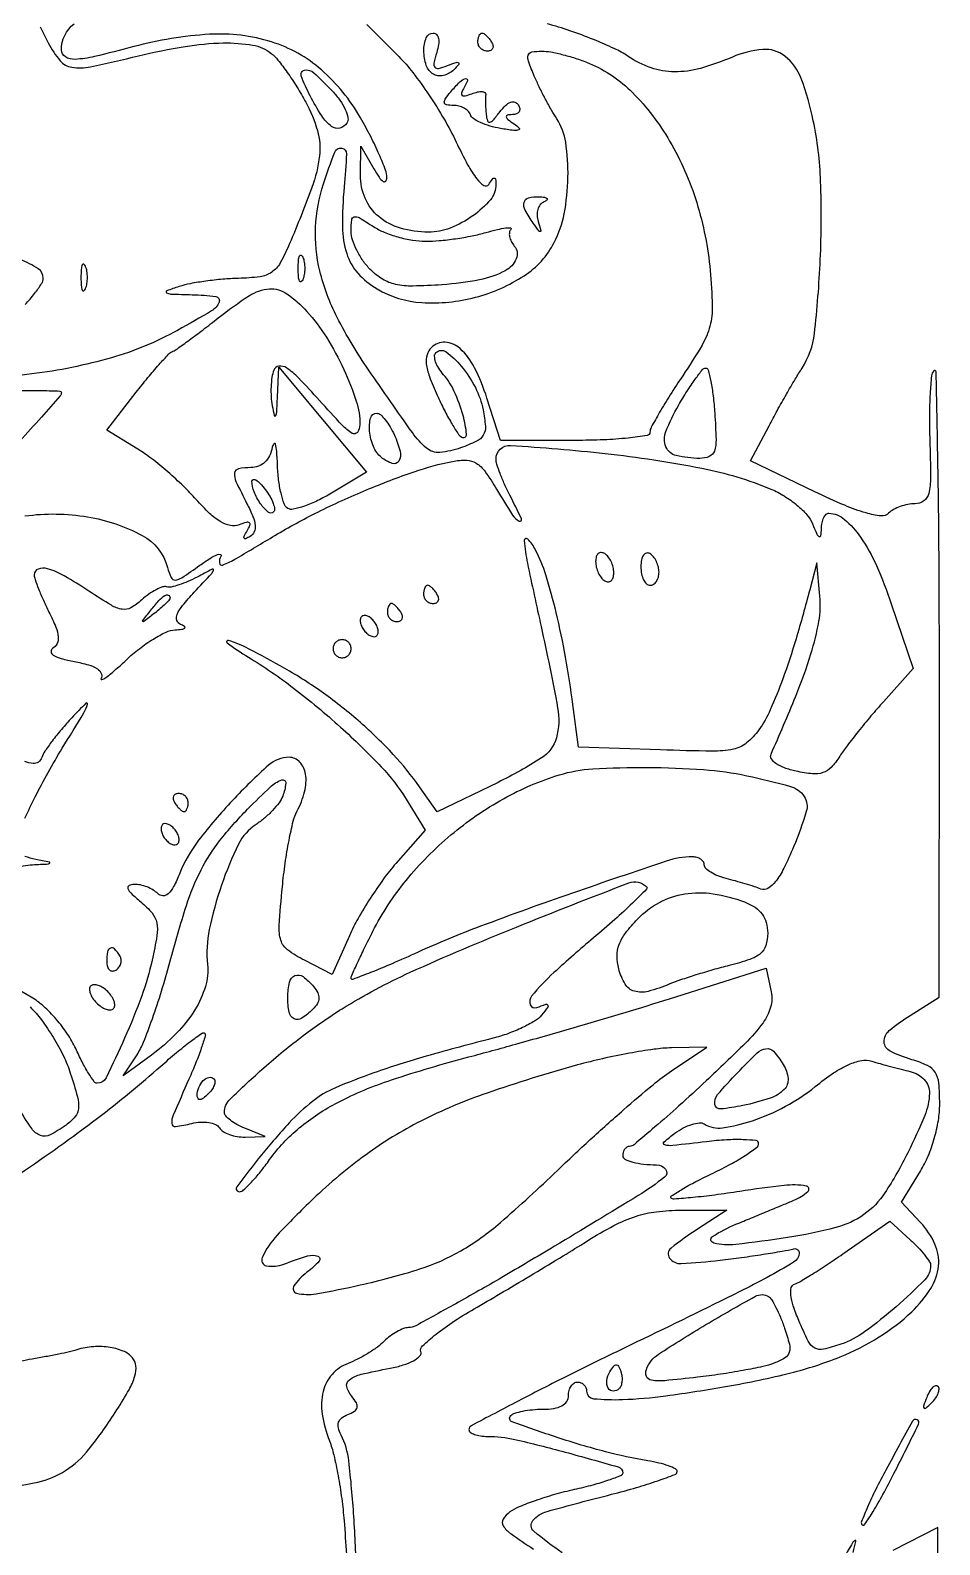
# Model space of a CAD drawing. Extents: x 4 to 800, y 0 to 528.
# Drawn here: x 699.6 to 800, y 144 to 311.3 of the extents above; entities that cross this region are included whole.
import ezdxf

# ---------------------------------------------------------------- set-up
doc = ezdxf.new("R2010")
doc.units = 0

msp = doc.modelspace()

# ---------------------------------------------------------------- linework, layer by layer
for points in [[(700.660529, 311.684003, 0.006983), (701.551967, 309.899506, 0.05428), (702.849686, 307.943199, 0.185821), (704.15887, 307.212292, 0.087837), (706.208056, 307.280943, 0.007053), (711.5, 308.479999, -0.01888), (716.657019, 309.520923, -0.03577), (720.876224, 309.901282, -0.045375), (724.121332, 309.666285, -0.129106), (726.174425, 308.75, -0.055032), (726.920356, 308.002403, -0.014604), (727.935192, 306.653849, -0.014633), (729.006306, 305.042469, -0.014585), (729.982541, 303.369486, -0.05526), (731.273704, 300.216242, -0.098181), (731.504157, 297.429237, -0.060893), (730.666959, 293.930526, -0.011195), (728.206274, 287.75, -0.025956), (727.159214, 285.599949, -0.117409), (726.226143, 284.575674, -0.11777), (724.933101, 284.083424, -0.026188), (722.557552, 283.90032, 0.015551), (720.820892, 283.803555, 0.012421), (718.957531, 283.594733, 0.01261), (717.241214, 283.314829, 0.030774), (716, 283, 0.011087), (714.631863, 282.528152, 0.624048), (714.610842, 282.320082, 0.130255), (715.089478, 282.173803, 0.00308), (717.45, 282.09968, -0.026998), (720.050738, 281.893234, -0.491434), (720.410863, 281.270136, -0.16263), (719.582453, 280.310083, -0.007683), (715.831816, 278.157274, -0.056668), (708.516337, 275.128896, -0.039442), (699.747927, 273.347521, -0.039787), (690.934783, 272.976671, -0.063321)], [(736.729083, 311.937583), (740.260502, 308.406165, -0.032829), (741.814467, 306.633549, -0.015747), (743.579714, 304.174646, -0.015538), (745.267527, 301.482983, -0.021408), (746.600933, 298.960008, 0.012704), (747.867311, 296.459461, 0.039828), (748.888985, 294.878784, 0.084904), (749.664733, 294.15903, 0.417914), (750.189659, 294.272635, -0.01451), (750.59793, 294.875887, -0.2358), (750.808379, 294.986431, -0.386618), (750.94769, 294.864908, -0.025758), (750.984687, 294.288955, -0.179813), (750.37802, 292.591118, -0.063707), (748.449795, 290.814311, -0.06062), (745.943289, 289.457281, -0.094058), (743.533945, 289, -0.070661), (740.449832, 289.43804, -0.104656), (738.049428, 290.720634, -0.116904), (736.54863, 292.741572, -0.104657), (736.035435, 295.306704), (736.070871, 298.5), (737.5, 296, 0.020384), (738.086237, 295.065097, 0.092228), (738.539237, 294.611534, 0.375851), (738.814553, 294.643879, 0.181311), (738.955181, 295, 0.095173), (738.804304, 295.866419, 0.013094), (738.107558, 297.56932, 0.014636), (737.160005, 299.562216, 0.011911), (736.033074, 301.64024, 0.08274), (731.707433, 306.925896, 0.10428), (726.208762, 310.016353, 0.09133), (719.351389, 310.857644, 0.050581), (711, 309.5, -0.006728), (706.662893, 308.398213, -0.047371), (704.50875, 308.093224, -0.147445), (703.435419, 308.363638, -0.263671), (703, 309.131923, -0.230823), (704.406557, 312.016422, -0.021509)], [(758.295024, 143.141027, -0.025289), (755.174756, 145.528896, -0.413488), (755.075928, 146.718832, -0.151197), (756.629577, 147.713313, -0.005095), (763.75, 149.600401, 0.00812), (766.529264, 150.354999, 0.013036), (768.870312, 151.09827, 0.006787), (770.775433, 151.787381, 0.312118), (771, 152.112082, 0.283151), (770.821415, 152.402151, 0.028656), (770.045313, 152.739273, 0.029145), (768.995433, 153.057397, 0.018843), (767.75, 153.307604, -0.024291), (763.095731, 154.295502, -0.015204), (757.755063, 155.878356, -0.007364), (752.782096, 157.59988, -0.548968), (752.627734, 158.2944, -0.120871), (753.078521, 158.56758, -0.026868), (753.958355, 158.79273, -0.02641), (755.030234, 158.94815, -0.022801), (756.166667, 159, 0.037322), (757.395413, 159.091846, 0.084621), (758.277778, 159.382353, 0.124534), (758.805972, 159.859525, 0.148148), (759, 160.5, -0.064853), (759.074694, 161.073457, -0.082425), (759.29375, 161.559375, -0.098894), (759.618646, 161.884432, -0.148195), (760, 162, -0.099038), (760.381638, 161.923658, -0.097945), (760.70625, 161.70625, -0.097945), (760.923658, 161.381638, -0.099038), (761, 161, 0.386979), (761.761476, 160.163466, 0.032132), (764.959062, 160.0687, 0.025423), (769.763961, 160.480279, 0.009091), (776.562743, 161.538903, 0.017958), (783.561467, 163.020111, 0.034914), (788.990797, 164.784898, 0.042788), (793.3153, 166.979411, 0.051948), (796.907399, 169.761071, 0.06054), (799.007512, 172.320515, 0.117478), (799.865561, 174.806746, 0.130315), (799.471724, 177.2359, 0.083767), (797.881634, 179.625995), (795.763268, 181.880892), (797.881634, 185.30848, 0.039963), (798.723575, 186.950917, 0.02889), (799.402274, 188.894, 0.028933), (799.851279, 190.897872, 0.040667), (800, 192.723374, 0.022002), (799.898452, 195.02991, 0.119095), (799.501086, 196.208956, 0.144566), (798.648591, 196.958936, 0.037835), (796.924668, 197.60534, -0.043535), (794.544352, 198.528897, -0.275835), (793.866338, 199.574272, -0.232567), (794.420159, 200.814715, -0.033123), (796.743018, 202.5), (799.92296, 204.5), (799.96148, 239.416667, 0.001771), (799.928934, 252.760692, 0.003041), (799.794765, 263.882643, 0.000527), (799.608858, 273.564934, 0.66088), (799.339849, 273.673183, 0.175323), (799.087108, 273.133922, 0.008689), (798.940371, 271.148787, 0.013155), (798.86782, 268.738942, 0.009053), (798.906944, 266.006516, -0.006498), (798.986268, 261.923587, -0.059153), (798.788128, 260.15773, -0.176552), (798.24284, 259.324372, -0.161863), (797.267094, 259, 0.0482), (796.476041, 258.923565, 0.037666), (795.64343, 258.694971, 0.038786), (794.894222, 258.359698, 0.071896), (794.361604, 257.961604, -0.227768), (793.513969, 257.664144, -0.043143), (791.862243, 257.993167, -0.030485), (789.50775, 258.836145, -0.010535), (786.216573, 260.328972), (779.109937, 263.734736), (781.149612, 267.617368, -0.005132), (782.04865, 269.286884, -0.003931), (783.064381, 271.093852, -0.003975), (784.041922, 272.770256, -0.009386), (784.80375, 274, 0.115489), (786.161692, 277.797162, 0.017066), (786.812095, 285.975645, 0.020388), (786.850617, 294.612007, 0.04212), (786.03976, 301.308479, 0.037443), (784.696841, 305.986672, 0.138315), (782.905382, 308.447427, 0.189388), (780.45791, 309.183886, 0.081761), (777.098631, 308.343223, -0.033967), (773.583757, 307.098041, -0.0699), (770.696869, 306.711852, -0.081971), (768.122639, 307.154172, -0.064265), (765.582917, 308.419102, 0.038191), (764.052114, 309.283631, 0.013665), (761.751682, 310.284642, 0.013466), (759.15895, 311.249232, 0.015514), (756.636746, 312.02451, -0.01968)], [(698.994507, 281.009226, 0.02196), (700.045313, 282.239706, 0.020476), (700.818223, 283.31792, 0.146279), (701, 283.925961, 0.254719), (700.440828, 284.952369, 0.047251), (698.464655, 285.977931, 0.046603)], [(698.649528, 271.507972, -0.010867), (700.927267, 271.51275, -0.004672), (702.818853, 271.457918, -0.403033), (703, 271.269693, -0.182045), (702.875013, 270.937782, -0.001212), (700.796875, 268.581304, -0.00456), (698.374999, 265.898128, -0.002872)], [(698.968414, 257.661664, -0.075481), (705.898409, 257.563173, -0.081885), (711.923529, 255.510904, -0.208787), (714.720087, 251.962385, 0.043257), (715.113797, 250.857259, 0.312371), (715.573691, 250.583729, 0.130988), (716.299193, 250.831798, 0.007205), (718.293898, 252.209274, -0.013241), (719.427877, 252.972311, -0.041178), (720.242877, 253.400246, -0.206128), (720.558511, 253.398552, -0.456336), (720.621547, 253.196667, 0.158416), (720.443668, 252.467754, 0.503358), (720.800111, 252.242656, 0.040399), (722.358479, 252.995713, 0.002778), (726.568603, 255.499148, -0.020877), (731.309119, 258.090537, -0.015785), (736.709029, 260.547145, -0.01606), (741.962267, 262.544088, -0.033451), (746.188348, 263.68767, -0.056139), (747.730739, 263.819456, -0.134576), (748.819892, 263.489132, -0.097745), (749.798154, 262.565128, -0.021503), (751.062974, 260.61784, 0.007165), (752.807239, 257.756033, 0.146274), (753.561577, 257.096285, 0.697252), (753.807083, 257.343883, 0.010162), (752.52568, 259.95034, -0.013202), (751.941604, 261.156858, -0.015016), (751.448169, 262.342355, -0.014289), (751.090155, 263.36809, -0.076961), (751, 263.95034, -0.432177), (752.592769, 265.448889, -0.012062), (763.053519, 264.556922, -0.02088), (773.74166, 262.931286, -0.050815), (781.362311, 260.621977, -0.039344), (782.834379, 259.866, -0.03551), (784.224223, 258.865224, -0.037336), (785.340452, 257.783515, -0.086417), (785.952402, 256.79443, 0.008611), (786.430631, 255.659755, 0.163799), (786.686715, 255.379753, 0.52537), (786.86725, 255.469695, 0.026234), (786.936614, 256.25, -0.040964), (787.015831, 256.917715, -0.060616), (787.201693, 257.476595, -0.079933), (787.458418, 257.850512, -0.216276), (787.75, 257.968197, -0.169329), (789.48883, 257.278008, -0.063637), (791.261433, 255.298707, -0.046612), (793.00445, 252.183357, -0.023036), (794.649224, 247.953825), (797.05656, 240.805007), (793.77828, 237.143525, 0.007583), (792.410295, 235.568198, 0.006413), (791.010784, 233.862379, 0.006476), (789.774839, 232.274145, 0.017915), (788.960559, 231.11532, -0.043606), (788.005641, 229.894654, -0.123303), (787.103854, 229.310995, -0.107719), (785.957876, 229.179268, -0.029018), (784.140006, 229.469249, -0.03128), (782.853853, 229.837339, -0.063694), (781.917718, 230.311096, -0.101907), (781.411584, 230.83101, -0.252035), (781.372929, 231.344951, 0.008073), (784.106633, 237.76474, 0.021609), (785.779058, 242.444766, 0.030264), (786.650793, 246.014886, 0.068042), (786.770682, 248.794476), (786.425936, 252.5), (785.641985, 249.5, -0.008441), (784.131767, 244.09542, -0.014784), (782.675268, 239.684497, -0.017486), (781.291248, 236.253906, -0.049907), (780.017847, 234.020359, -0.06786), (778.670204, 232.58361, -0.121043), (777.213005, 231.895876, -0.053672), (774.870532, 231.677851, -0.005206), (769.164098, 231.819661), (760.101653, 232.139322), (759.493585, 236.819661, 0.012345), (758.679199, 242.069989, 0.014574), (757.642542, 246.98864, 0.015534), (756.500574, 251.148313, 0.045517), (755.371639, 253.894984, 0.07082), (754.499059, 255.111198, 0.702481), (754.115631, 254.941011, 0.034119), (754.468606, 252.434922, 0.002356), (755.978358, 245.449343, -0.008357), (757.80633, 236.470823, -0.113939), (757.664629, 233.159378, -0.184685), (756.022298, 230.930003, -0.029594), (751.220287, 228.234798), (744.5, 224.969597), (742.554149, 227.734798, 0.033819), (739.657259, 231.311179, 0.025368), (736.02449, 234.845382, 0.024738), (731.933644, 238.096067, 0.027052), (727.658342, 240.823728, 0.007917), (723.667474, 242.993446, 0.045125), (721.438324, 243.914829, 0.848151), (721.30038, 243.640362, 0.02053), (723.651302, 242.070982, -0.026791), (728.647347, 238.644674, -0.019582), (733.820478, 234.341392, -0.019668), (738.318723, 229.958989, -0.051429), (741.068826, 226.388638), (743.181323, 222.970545), (739.946318, 219.286078, 0.023037), (738.568953, 217.563403, 0.014182), (737.102594, 215.420207, 0.014213), (735.770193, 213.213734, 0.024594), (734.808328, 211.299599), (732.905344, 206.997588), (729.838239, 208.58365, -0.038645), (727.981163, 209.733768, -0.163216), (727.235489, 210.788347, -0.090051), (727.052444, 212.411939, -0.007371), (727.404032, 216.685098, -0.011084), (727.718363, 219.31399, -0.012458), (728.139341, 221.825333, -0.011781), (728.599668, 223.937735, -0.063404), (729.018464, 225.034501, 0.06002), (729.864019, 227.204867, 0.099913), (729.966502, 229.157376, 0.151721), (729.331265, 230.479601, 0.208385), (728.136842, 231, 0.185019), (725.887459, 230.138138, 0.020811), (721.90261, 226.247648, 0.025949), (718.157616, 221.836254, 0.06569), (716.068548, 218.194365, -0.021769), (715.385194, 216.716599, -0.086125), (714.782706, 215.921585, -0.195389), (714.215865, 215.705269, -0.193367), (713.655635, 215.944365, 0.062648), (713.138142, 216.346214, 0.040328), (712.45478, 216.680134, 0.040125), (711.720811, 216.902123, 0.058807), (711.05, 216.966731, 0.101273), (710.468884, 216.834756, 0.39463), (710.339925, 216.524461, 0.115823), (710.69943, 215.985751, 0.014143), (711.770601, 215.039756, -0.043777), (713.008548, 213.80863, -0.127754), (713.524758, 212.730462, -0.088762), (713.546573, 211.308501, -0.014687), (713.023867, 208.6065, -0.031915), (711.865399, 204.641632, -0.017905), (709.98459, 199.985295, -0.009352), (707.933747, 195.610826, -0.285849), (706.952609, 195, -0.243238), (706.618983, 195.172507, -0.01527), (705.987231, 196.124591, -0.019753), (705.285953, 197.361417, -0.013167), (704.577383, 198.828396, 0.042608), (703.684347, 200.429447, 0.029624), (702.425331, 202.074677, 0.02999), (701.017274, 203.519871, 0.052976), (699.675508, 204.503522), (696.5, 206.350252)], [(698.973644, 224.263049, -0.010101), (700.104768, 226.625383, -0.010449), (701.531673, 229.31572, -0.009831), (703.098009, 232, 0.00163), (705.463013, 235.904431, 0.059392), (705.892318, 236.858801, 0.782406), (705.705673, 236.972471, 0.010208), (704.156648, 235.373601, 0.011683), (703.012807, 234.084554, 0.013293), (701.980207, 232.796697, 0.012526), (701.163453, 231.662738, 0.069461), (700.830475, 230.991424, -0.157412), (700.457361, 230.483979, -0.179372), (699.878713, 230.324112, -0.082186), (698.961557, 230.557733, -0.017033)], [(697.786132, 218.792497, -0.058932), (699.809017, 219.136182, 0.001291), (701.57557, 219.230155, 0.247172), (701.725211, 219.319927, 0.520933), (701.680081, 219.422443, 0.001888), (700.161944, 219.717272, -0.045331), (698.947914, 220.064587, -0.178295)], [(698.392941, 184.99494, 0.0128), (706.969895, 191.13726, 0.020088), (713.978459, 196.88933, -0.007839), (715.721091, 198.392457, -0.012916), (717.245681, 199.600899, -0.006523), (718.536067, 200.544424, -0.36608), (718.812017, 200.521317, -0.278033), (718.885462, 200.225085, -0.007377), (718.45076, 198.886899, -0.013397), (717.856541, 197.287077, -0.008511), (717.083558, 195.455991, 0.002798), (715.346735, 191.469463, 0.117536), (715.188907, 190.557036, 0.436976), (715.609434, 190.214085, 0.026531), (717.390906, 190.561975, -0.046031), (718.355068, 190.71155, -0.054518), (719.27574, 190.668229, -0.063318), (720.021005, 190.451976, -0.153269), (720.449923, 190.081027, 0.11807), (720.862753, 189.670853, 0.051337), (721.565378, 189.336171, 0.046889), (722.421354, 189.119209, 0.045896), (723.309017, 189.063386), (725.5, 189.126773), (723.25, 190.031162, -0.029635), (722.38857, 190.438222, -0.038973), (721.660938, 190.913487, -0.043377), (721.147329, 191.385484, -0.187371), (721, 191.764828, -0.203044), (721.633121, 193.259626, -0.011686), (725.370991, 196.714983, -0.018246), (729.713809, 200.272221, -0.022835), (734, 203.23065, -0.033575), (741.527393, 207.25871, -0.01064), (753.249305, 212.255375, -0.003676), (765.667748, 217.133755, -0.296334), (767.612499, 216.720835, -0.413563), (767.612825, 216.426423, -0.004605), (766.05586, 214.891072, -0.010771), (764.124992, 213.100712, -0.006422), (761.755029, 211.050131, 0.009617), (757.396027, 207.229581, 0.03728), (754.92932, 204.620595, 0.273918), (754.787743, 203.671829, 0.408314), (755.501916, 203.362362, -0.010479), (756.498354, 203.720961, -0.346503), (756.723201, 203.640761, -0.313682), (756.711437, 203.389911, -0.009486), (756.024955, 202.530069, -0.083466), (755.266235, 201.875911, -0.025209), (753.922322, 201.151171, -0.024487), (752.308179, 200.477836, -0.024376), (750.633512, 199.964398, 0.00736), (743.280941, 197.981111, 0.014574), (737.522964, 196.15357, 0.017248), (733.212093, 194.476704, 0.065355), (730.730491, 193.002644, 0.039429), (728.159554, 190.629875, 0.016692), (725.08621, 187.077767, 0.010586), (722.37722, 183.57796, 0.627413), (722.665971, 183.027529, 0.180581), (723.117987, 183.213494, 0.016799), (723.989379, 184.07762, 0.019909), (724.981618, 185.217697, 0.014319), (726, 186.563651, -0.065352), (729.262929, 190.068909, -0.053647), (733.535031, 192.889133, -0.03932), (739.46189, 195.378815, -0.015257), (748, 197.913431, 0.003702), (753.176633, 199.320864, 0.002276), (759.253377, 201.051304, 0.002281), (765.249481, 202.818014, 0.004076), (770.160432, 204.333111), (780.820865, 207.717417), (781.380498, 205.108708, -0.122977), (781.323654, 203.407553, -0.088083), (780.485714, 201.689763, -0.040859), (778.509963, 199.396815, -0.006469), (774.220066, 195.278784, -0.004341), (771.207005, 192.509073, -0.006679), (768.547457, 190.170344, -0.002671), (766.242332, 188.218501, -0.166231), (765.75, 188.028784, 0.130305), (765.463893, 187.94106, 0.096347), (765.220312, 187.714705, 0.084873), (765.056361, 187.384284, 0.072942), (765, 187, 0.28625), (765.240915, 186.613667, 0.048322), (766.093303, 186.29375, 0.040259), (767.295639, 186.072467, 0.025389), (768.721882, 186, -0.236504), (769.726877, 185.496465, -0.404723), (769.617298, 184.64027, -0.031525), (766.710442, 182.602836, -0.00185), (757.471882, 177.006975, -0.003212), (751.64859, 173.559863, -0.004914), (746.551785, 170.653603, -0.001862), (742.14823, 168.221121, -0.124394), (741.321429, 168.006975, 0.09162), (740.764648, 167.900676, 0.035167), (740.049578, 167.562564, 0.033362), (739.306213, 167.07693, 0.035017), (738.646739, 166.503882, -0.039321), (737.895427, 165.86228, -0.019694), (736.856113, 165.168186, -0.019422), (735.718075, 164.530729, -0.027114), (734.651922, 164.057761, 0.120697), (732.888188, 162.841903, 0.123529), (731.904716, 160.95834, 0.097885), (731.804328, 158.464751, 0.053619), (732.599517, 155.5, -0.034765), (733.077561, 153.952863, -0.012162), (733.553773, 151.672295, -0.01201), (733.957618, 149.129647, -0.013744), (734.218032, 146.682279, -0.005659), (734.468312, 142.963592, -0.095229)], [(699.534926, 203.425126, -0.040701), (700.800285, 201.989555, -0.02334), (702.093719, 200.076179, -0.023196), (703.221787, 198.01801, -0.035491), (703.983902, 196.13208, -0.011097), (704.776011, 193.486315, -0.088053), (704.894243, 192.219343, -0.157113), (704.521053, 191.322398, -0.058433), (703.507847, 190.38208, -0.037395), (701.756144, 189.292088, -0.215092), (700.69206, 189.230158, -0.152486), (699.721138, 189.996588, -0.016721), (698.178404, 192.422201, 0.028709)], [(735.617773, 140.70613, 0.007104), (735.293578, 147.133625, 0.012365), (734.740085, 153.312998, 0.090083), (733.881905, 156.150039, -0.060039), (733.593261, 156.932306, -0.139226), (733.619991, 157.551809, -0.149419), (733.963627, 158.036797, -0.072956), (734.630938, 158.411872, 0.049437), (735.370709, 158.783195, 0.201319), (735.652786, 159.187239, 0.186516), (735.572834, 159.693449, 0.041844), (735.064066, 160.422805, -0.112908), (734.522829, 161.493973, -0.304207), (734.799491, 162.257514, -0.100992), (736.092664, 162.85254, -0.011125), (739.301131, 163.52867, 0.027887), (740.752573, 163.885717, 0.049698), (741.886195, 164.360041, 0.070052), (742.588415, 164.877946, 0.287645), (742.706242, 165.369454, -0.295913), (742.865599, 165.992193, -0.018667), (744.372321, 167.280832, -0.022633), (746.415581, 168.754861, -0.014437), (748.912726, 170.288696, 0.002725), (751.835316, 171.9909, 0.001793), (755.180613, 173.980005, 0.001804), (758.422041, 175.939052, 0.003482), (761, 177.53456, -0.018228), (764.011341, 179.277643, -0.042846), (766.399569, 180.294761, -0.048858), (768.726886, 180.813593, -0.031072), (771.5, 180.979018), (776.5, 180.966306), (773.25, 178.884952, 0.025233), (770.324553, 176.796163, 0.402506), (770.175067, 175.695148, 0.253965), (771.460371, 175.085336, 0.016227), (775.75, 175.458898, 0.004321), (778.12736, 175.764774, 0.004232), (780.515689, 176.11369, 0.00417), (782.605994, 176.455034, 0.015934), (783.899153, 176.719964, -0.506434), (784.482659, 176.224857, -0.245982), (783.869767, 175.231414, -0.018443), (777.931292, 171.996863, -0.003275), (766.56018, 166.429242, 0.003058), (759.450268, 162.951863, 0.004974), (753.461471, 159.902652, 0.001107), (748.271052, 157.179954, 0.275212), (748.008419, 156.75, 0.245084), (748.154364, 156.462308, 0.068652), (748.615196, 156.220313, 0.052485), (749.28751, 156.054657, 0.034191), (750.085865, 156, -0.056719), (753.06482, 155.660986, -0.009632), (758.618647, 154.267117, -0.003687), (764.491067, 152.625844, -0.334413), (765, 151.950005, -0.308902), (764.797673, 151.653761, -0.01082), (763.423764, 151.151089, -0.016732), (761.690951, 150.623328, -0.010506), (759.63409, 150.117422, 0.013975), (757.45309, 149.564907, 0.014572), (755.336877, 148.898208, 0.014385), (753.545543, 148.217578, 0.059945), (752.540386, 147.653189, 0.09529), (751.791221, 146.848077, 0.28895), (751.793488, 146.132453, 0.097681), (752.620376, 145.263307, 0.008473), (755.156295, 143.533524, -0.014977)], [(790.449859, 143.189233, 0.008518), (790.753401, 144.396134, 0.647656), (790.632869, 144.487897, 0.136475), (790.360359, 144.223642, 0.003116), (789.449146, 142.644169, -0.015581)]]:
    msp.add_lwpolyline(points, format="xyb")
for points in [[(744.451988, 308.848728, 0.020874), (744.135432, 307.684987, 0.231814), (744.242919, 307.229475, 0.289588), (744.643158, 307.09696, 0.029985), (745.634601, 307.407974, -0.009228), (746.584591, 307.74988, -0.231068), (746.852075, 307.715685, -0.453562), (746.877887, 307.529637, -0.01692), (746.337132, 306.946378, -0.071122), (745.811201, 306.548755, -0.071769), (745.196512, 306.315939, -0.078057), (744.590041, 306.277701, -0.115698), (744.087132, 306.446149, -0.173055), (743.301622, 307.428511, -0.082047), (743.026837, 309.048109, -0.096615), (743.299795, 310.480552, -0.306563), (744.067388, 311, -0.211859), (744.441492, 310.834037, -0.140616), (744.65157, 310.406056, -0.083562), (744.658518, 309.723116, -0.03771)], [(750.5, 310, -0.082592), (750.656512, 309.6179, -0.161196), (750.6254, 309.29375, -0.182303), (750.413961, 309.078288, -0.108972), (750.059017, 309, -0.093332), (749.654762, 309.076123, -0.09642), (749.311086, 309.29375, -0.099167), (749.081062, 309.618444, -0.105053), (749, 310, -0.042167), (749.032345, 310.382849, -0.061769), (749.129539, 310.70625, -0.081139), (749.272352, 310.92554, -0.210953), (749.440983, 311, -0.151918), (749.65171, 310.934461, -0.038439), (749.933975, 310.70625, -0.035638), (750.231006, 310.382774, -0.029505)], [(761.32881, 307.635974, -0.099628), (766.086015, 304.420491, -0.062645), (770.175253, 299.071278, -0.056937), (773.159543, 292.276003, -0.052119), (774.647971, 284.776275, -0.015588), (774.884427, 280.879259, -0.071316), (774.629454, 278.631705, -0.070038), (773.751565, 276.527196, -0.014715), (771.612799, 273.149511, 0.007244), (770.228765, 271.034346, 0.010203), (769.06126, 269.106497, 0.006763), (768.144938, 267.470621, 0.124911), (768, 266.899511, -0.370437), (767.693159, 266.542182, -0.010942), (765.576563, 266.265773, -0.016923), (762.913121, 266.067968, -0.010231), (759.75, 266.005249), (751.5, 266.010498), (750, 270.677956, 0.0383), (748.634437, 274.023694, 0.092454), (747.026617, 276.145455, 0.170742), (745.386452, 276.838384, 0.214948), (743.860692, 276.260692, 0.12524), (743.384087, 275.45873, 0.102582), (743.301585, 274.46201, 0.05959), (743.640937, 273.080705, 0.015924), (744.506828, 270.984858, 0.011727), (745.274981, 269.382753, 0.014938), (746.061186, 267.945017, 0.012901), (746.778304, 266.791182, 0.109266), (747.213741, 266.367901, 0.615516), (747.741796, 266.6916, 0.050317), (747.357775, 268.764513, 0.034599), (746.380844, 271.41692, 0.073482), (745.205155, 273.256131, -0.039694), (744.671328, 273.97895, -0.056697), (744.32945, 274.69859, -0.072259), (744.214583, 275.309135, -0.209772), (744.367242, 275.700575, -0.369093), (745.479331, 275.787756, -0.063302), (747.148137, 274.216296, -0.053435), (748.714493, 271.837119, -0.069629), (749.574258, 269.378712, -0.030283), (749.823273, 267.57045, -0.153814), (749.595347, 266.592309, -0.148682), (748.843017, 265.903395, -0.027706), (747.091648, 265.181793, -0.061145), (744.789924, 264.683276, -0.20106), (743.337891, 265.141493, -0.063498), (741.761344, 266.863035, -0.002583), (736.928119, 273.786089, -0.032401), (733.460277, 279.577524, -0.059374), (731.544724, 284.726842, -0.070201), (731.073386, 289.552843, -0.0691), (731.949969, 294.348405, -0.011845), (733.196089, 297.843722, -0.350252), (733.95577, 298.289695, -0.386081), (734.485551, 297.649029, -0.01246), (734.22795, 294.020521, 0.025465), (734.029665, 289.604773, 0.076574), (734.505669, 286.634297, 0.104754), (735.737193, 284.485837, 0.077151), (737.863127, 282.739924, 0.119), (742.808185, 281.228222, 0.079225), (748.732896, 281.812676, 0.080323), (754.101512, 284.189255, 0.129846), (757.433683, 287.871757, 0.07257), (758.528263, 291.0429, 0.041935), (758.946656, 295.064727, 0.042154), (758.697401, 298.928468, 0.108526), (757.704595, 301.527494, -0.016447), (757.123819, 302.478596, -0.007998), (756.442163, 303.728389, -0.007923), (755.773478, 305.053057, -0.011333), (755.226034, 306.25, -0.014013), (754.579117, 307.877812, -0.162034), (754.559484, 308.555185, -0.283921), (754.954477, 308.905282, -0.04301), (756.053557, 309, -0.046368), (757.049298, 308.907459, -0.016924), (758.432568, 308.599317, -0.01661), (759.931448, 308.158154, -0.019081)], [(732.930455, 304.574028, -0.034943), (733.753453, 303.565265, -0.046589), (734.342108, 302.540397, -0.054846), (734.637726, 301.644352, -0.19301), (734.53567, 301.057716, -0.201439), (733.751013, 300.497939, -0.217953), (732.836215, 300.690137, -0.090794), (731.749286, 301.848894, -0.023775), (730.467208, 304.063412, -0.029662), (729.492949, 306.257155, -0.460145), (729.844031, 306.893921, -0.240838), (730.863689, 306.613614, -0.018916)], [(747.394972, 304.830061, 0.05884), (747.17038, 304.34804, 0.355418), (747.261888, 304.108209, 0.198402), (747.608547, 304.062327, 0.026576), (748.323959, 304.294073, -0.034135), (748.950377, 304.486588, -0.070535), (749.459456, 304.53206, -0.131224), (749.771394, 304.431205, -0.294359), (749.869583, 304.214012, 0.03226), (749.838317, 303.840285, 0.009688), (749.838549, 303.269116, 0.009667), (749.86369, 302.626654, 0.010343), (749.913382, 302, 0.047073), (750.050245, 301.303002, 0.3889), (750.303822, 301.150647, 0.168293), (750.688938, 301.378492, 0.013595), (751.435803, 302.309841, -0.038383), (752.058599, 303.012175, -0.10394), (752.61937, 303.364913, -0.1789), (753.0898, 303.365051, -0.167403), (753.463016, 303.059841, -0.101711), (753.61131, 302.654656, -0.17542), (753.541099, 302.30683, -0.165624), (753.258968, 302.071098, -0.089255), (752.809017, 301.984687, 0.045978), (752.258798, 301.927486, 0.411096), (752.135383, 301.745237, 0.184184), (752.309769, 301.460236, 0.016635), (753, 300.963152, -0.046245), (753.557402, 300.50936, -0.558859), (753.507299, 300.289598, -0.115218), (752.973283, 300.237109, -0.008469), (751.50741, 300.456234, -0.02915), (750.336788, 300.722446, -0.036597), (749.2938, 301.109148, -0.039803), (748.500653, 301.550491, -0.166951), (748.174077, 301.977769, 0.119254), (747.929426, 302.368743, 0.069164), (747.481313, 302.69972, 0.062813), (746.908113, 302.923755, 0.061862), (746.294222, 303, -0.03959), (745.535636, 303.06016, -0.314501), (745.29602, 303.291438, -0.204691), (745.381419, 303.691882, -0.019704), (746, 304.5, -0.021757), (746.993592, 305.596435, -0.140596), (747.637918, 305.958281, -0.59958), (747.837022, 305.7326, -0.049106)], [(756.306177, 292.356445, 0.131835), (755.891718, 292.042336, 0.091963), (755.621123, 291.518363, 0.080735), (755.534383, 290.86594, 0.070147), (755.650509, 290.185392, -0.004028), (755.959295, 289.190753, -0.403342), (755.898335, 289.071869, -0.326774), (755.75464, 289.116548, -0.00352), (755.109645, 290, -0.032617), (754.221961, 291.420983, -0.179124), (754.099059, 292.301516, -0.283917), (754.583502, 292.802033, -0.073513), (755.75, 292.921053, -0.025619), (756.360996, 292.862025, -0.16276), (756.635252, 292.722633, -0.439962), (756.626311, 292.54772, -0.076249)], [(743.221419, 288, 0.023042), (744.725908, 288.06937, 0.01303), (746.538885, 288.284686, 0.012987), (748.359478, 288.597654, 0.020775), (749.892413, 288.969144, -0.011426), (751.148761, 289.298588, -0.027497), (752.094759, 289.469382, -0.065905), (752.592872, 289.465407, -0.618828), (752.644487, 289.311154, 0.164139), (752.480598, 288.980383, 0.084416), (752.496397, 288.512999, 0.069009), (752.683609, 287.983792, 0.053778), (753.021007, 287.474688, -0.283432), (753.222271, 286.050073, -0.168376), (752.019678, 284.747871, -0.075685), (749.179135, 283.74166, -0.029296), (745.027942, 283.19564, -0.013721), (741.822235, 283.052034, -0.057047), (739.898777, 283.238504, -0.085568), (738.479076, 283.807745, -0.058403), (737.112084, 284.887916, -0.043896), (736.30379, 285.852122, -0.036656), (735.620425, 287.00086, -0.038143), (735.150773, 288.15283, -0.077875), (735, 289.11501, -0.024057), (735.060816, 290.378268, -0.32985), (735.35045, 290.699683, -0.188133), (735.890809, 290.605936, -0.009086), (737.464817, 289.61501, 0.048781), (738.646792, 288.995817, 0.027895), (740.172555, 288.474409, 0.027633), (741.780925, 288.117672, 0.040777)], [(729.662281, 283.75, -0.174857), (729.474999, 283.540618, -0.447206), (729.306058, 283.601562, -0.078554), (729.189089, 284.10856, -0.017491), (729.157895, 285, -0.017491), (729.189089, 285.89144, -0.078554), (729.306058, 286.398438, -0.447206), (729.474999, 286.459382, -0.174857), (729.662281, 286.25, -0.057986), (729.818615, 285.679992, -0.037979), (729.87034, 285, -0.037979), (729.818615, 284.320008, -0.057986)], [(705.157895, 284, 0.017491), (705.189089, 283.10856, 0.078554), (705.306058, 282.601562, 0.447206), (705.474999, 282.540618, 0.174857), (705.662281, 282.75, 0.057986), (705.818615, 283.320008, 0.037979), (705.87034, 284, 0.037979), (705.818615, 284.679992, 0.057986), (705.662281, 285.25, 0.174857), (705.474999, 285.459382, 0.447206), (705.306058, 285.398438, 0.078554), (705.189089, 284.89144, 0.017491)], [(730.106821, 280.25, -0.043743), (732.262668, 277.393963, -0.030656), (734.188601, 273.85063, -0.030847), (735.56676, 270.348414, -0.083554), (735.955188, 267.716073, -0.15075), (735.683647, 266.895202, -0.393185), (735.126716, 266.780655, -0.067761), (734.004416, 267.691384, -0.005783), (731.492819, 270.429853, 0.00908), (729.198172, 272.898891, 0.055167), (727.858399, 274.012808, 0.181728), (727.026143, 274.202288, 0.273722), (726.45855, 273.752579, 0.054627), (726.253048, 272.971471, 0.025984), (726.153098, 271.935245, 0.02539), (726.16036, 270.829818, 0.032782), (726.284737, 269.822726, 0.011604), (726.51497, 268.751087, 0.673495), (726.660568, 268.729002, 0.120314), (726.781617, 269.125336, 0.003919), (726.863818, 270.797824), (727, 274.095648), (731.845312, 268.297824), (736.690624, 262.5), (732.843387, 260.192173, -0.021653), (731.297104, 259.353403, -0.029495), (729.833092, 258.743468, -0.029638), (728.612076, 258.396957, -0.19513), (727.998075, 258.50119, -0.169801), (727.602251, 258.989841, -0.028196), (727.253181, 260.167937, -0.028181), (726.989016, 261.659093, -0.02163), (726.863818, 263.309017, 0.009942), (726.785374, 264.805626, 0.053343), (726.640337, 265.607961, 0.614455), (726.468914, 265.63976, 0.116009), (726.294267, 265.25, -0.06486), (725.983323, 264.311119, -0.090422), (725.463336, 263.597506, -0.098629), (724.763706, 263.154854, -0.092132), (723.930449, 263, 0.048256), (722.556876, 262.867124, 0.328513), (722.123053, 262.394964, 0.138257), (722.278519, 261.46974, 0.009001), (723.496333, 259.007091, -0.021665), (724.153492, 257.588912, -0.073898), (724.39774, 256.603958, -0.129772), (724.283406, 255.906797, -0.150258), (723.841825, 255.402242, -0.030105), (723.36067, 255.143506, -0.395759), (723.185135, 255.201774, -0.248543), (723.182905, 255.439221, -0.018941), (723.509536, 256.01543, 0.036431), (723.828227, 256.626465, 0.346277), (723.757704, 256.892865, 0.235083), (723.427517, 256.954149, 0.022039), (722.620581, 256.684645, -0.141282), (721.667545, 256.602769, -0.084656), (720.597709, 257.010249, -0.056778), (719.360812, 257.943267, -0.022646), (717.886609, 259.476364, 0.02089), (716.4792, 260.950318, 0.013728), (714.7452, 262.531261, 0.01382), (712.969374, 263.979578, 0.025744), (711.44238, 265.035611), (708.024615, 267.147906), (711.262307, 271.323953, -0.007382), (712.561194, 272.949157, -0.009982), (713.785686, 274.376685, -0.007305), (714.844313, 275.527815, -0.100553), (715.305985, 275.851995, 0.051803), (715.807121, 276.135791, 0.003692), (717.107204, 277.076099, 0.005167), (718.640832, 278.227252, 0.003876), (720.305985, 279.524868, -0.024408), (723.756131, 281.99277, -0.125215), (725.969923, 282.733738, -0.172356), (727.88655, 282.208437, -0.057039)], [(775.153487, 268.999378, -0.009993), (775.296266, 266.099554, -0.087599), (775.110419, 264.831632, -0.214707), (774.554224, 264.226501, -0.103488), (773.5, 264.014691, -0.055586), (770.900866, 264.325523, -0.244266), (769.765403, 265.299971, -0.192586), (769.762189, 266.989616, -0.035106), (771.146898, 269.865036, -0.011094), (772.095958, 271.44414, -0.016559), (773.000738, 272.776737, -0.011591), (773.797542, 273.818897, -0.224425), (774.153487, 273.992298, -0.344149), (774.426526, 273.784249, -0.014777), (774.7168, 272.528805, -0.019908), (774.973547, 270.915883, -0.012216)], [(739.772588, 266.59977, -0.043637), (740.41006, 264.799421, -0.197067), (740.261866, 263.716969, -0.361564), (739.536992, 263.450965, -0.087864), (738.342009, 264.131121, -0.121785), (737.467658, 265.316081, -0.072746), (737.035257, 267.023148, -0.092195), (737.153151, 268.475042, -0.338592), (737.839485, 269, -0.186808), (738.233733, 268.847377, -0.038536), (738.753622, 268.294932, -0.035639), (739.29236, 267.518783, -0.027005)], [(726.435295, 258.101961, -0.390949), (725.844251, 258.078284, -0.063301), (724.996632, 259.008368, -0.054406), (724.273183, 260.320429, -0.103287), (724.047116, 261.5, -0.338728), (724.194679, 261.686377, -0.205107), (724.48701, 261.640194, -0.066699), (724.959011, 261.247058, -0.023861), (725.521471, 260.573001, -0.029758), (726.040168, 259.795252, -0.043644), (726.391276, 259.052246, -0.05216), (726.547447, 258.4406, -0.237089)], [(762, 252.618034, 0.059645), (762.074178, 251.99842, 0.050746), (762.29375, 251.377112, 0.053126), (762.617096, 250.846464, 0.091204), (763, 250.5, 0.131946), (763.379909, 250.386134, 0.190139), (763.70625, 250.504138, 0.14379), (763.926373, 250.853366, 0.069308), (764, 251.381966, 0.059645), (763.925822, 252.00158, 0.050746), (763.70625, 252.622888, 0.053126), (763.382904, 253.153536, 0.091204), (763, 253.5, 0.131946), (762.620091, 253.613866, 0.190139), (762.29375, 253.495862, 0.14379), (762.073627, 253.146634, 0.069308)], [(767, 252.059017, 0.0466), (767.073608, 251.270941, 0.066561), (767.29375, 250.604836, 0.086673), (767.618015, 250.155423, 0.195654), (768, 250, 0.142666), (768.38134, 250.111069, 0.09965), (768.70625, 250.423289, 0.08433), (768.925146, 250.890182, 0.067639), (769, 251.440983, 0.061875), (768.925833, 252.038022, 0.051278), (768.70625, 252.640225, 0.053305), (768.382836, 253.157656, 0.08825), (768, 253.5, 0.202618), (767.621877, 253.558599, 0.181468), (767.29375, 253.33165, 0.104212), (767.071541, 252.804599, 0.047867)], [(700, 251.153638, 0.084316), (700.085289, 250.651464, 0.010183), (700.478461, 249.596797, 0.011871), (701.005103, 248.354429, 0.009515), (701.628804, 247.04226, -0.017786), (702.386602, 245.377514, -0.073194), (702.655076, 244.305891, -0.137933), (702.524785, 243.568074, -0.143038), (702.029886, 243.018471, 0.293843), (701.856316, 242.655103, 0.230054), (702.100679, 242.280667, 0.069664), (702.972457, 241.910809, 0.019176), (704.428872, 241.579322, -0.023081), (705.993791, 241.210266, -0.072575), (706.975569, 240.768709, -0.150094), (707.407725, 240.261108, -0.234612), (707.377613, 239.699474, 0.6835), (707.473712, 239.581767, 0.081242), (707.911586, 239.807033, 0.021709), (708.865378, 240.579405, 0.007946), (710.14743, 241.75, -0.024525), (711.610753, 242.999742, -0.026348), (713.155943, 244.068503, -0.027146), (714.569593, 244.83739, -0.101207), (715.547607, 245.078947, 0.018098), (716.317921, 245.138074, 0.167525), (716.615313, 245.279816, 0.47552), (716.598071, 245.463329, 0.052431), (716.168708, 245.689378, -0.224769), (715.75818, 246.131138, -0.178432), (715.788859, 246.789474, -0.071904), (716.384903, 247.776483, -0.016617), (717.668708, 249.24004, 0.001475), (719.601625, 251.313451, 0.138977), (719.785825, 251.674992, 0.626857), (719.645544, 251.780742, 0.00469), (718, 250.917158, -0.020635), (716.978694, 250.422035, -0.024589), (715.977297, 250.04399, -0.024483), (715.116472, 249.81236, -0.124779), (714.624841, 249.829268, 0.154797), (714.165921, 249.818021, 0.037493), (713.460169, 249.514119, 0.034923), (712.665535, 249.025417, 0.0286), (711.888947, 248.399498, -0.05391), (710.681391, 247.523025, -0.172276), (709.71631, 247.348476, -0.095342), (708.517887, 247.789176, -0.010528), (706.035547, 249.357779, 0.01523), (703.308758, 251.045181, 0.058688), (701.481925, 251.831473, 0.161839), (700.45003, 251.798761, 0.314332)], [(743, 249, 0.105053), (743.081062, 248.618444, 0.099167), (743.311086, 248.29375, 0.09642), (743.654762, 248.076123, 0.093332), (744.059017, 248, 0.108972), (744.413961, 248.078288, 0.182303), (744.6254, 248.29375, 0.161196), (744.656512, 248.6179, 0.082592), (744.5, 249, 0.029505), (744.231006, 249.382774, 0.035638), (743.933975, 249.70625, 0.038439), (743.65171, 249.934461, 0.151918), (743.440983, 250, 0.210953), (743.272352, 249.92554, 0.081139), (743.129539, 249.70625, 0.061769), (743.032345, 249.382849, 0.042167)], [(715, 248.622445, -0.184603), (714.91885, 248.410139, -0.013803), (714.485937, 247.952641, -0.017649), (713.920402, 247.425681, -0.012436), (713.25, 246.872445, -0.001576), (712.120493, 245.99236, -0.377591), (712, 246, -0.377591), (711.99236, 246.120493, -0.001576), (712.872445, 247.25, -0.017685), (713.76332, 248.306759, -0.065617), (714.426111, 248.869516, -0.241985), (714.806605, 248.90695, -0.307699)], [(739, 247, 0.105053), (739.081062, 246.618444, 0.099167), (739.311086, 246.29375, 0.09642), (739.654762, 246.076123, 0.093332), (740.059017, 246, 0.108972), (740.413961, 246.078288, 0.182303), (740.6254, 246.29375, 0.161196), (740.656512, 246.6179, 0.082592), (740.5, 247, 0.029505), (740.231006, 247.382774, 0.035638), (739.933975, 247.70625, 0.038439), (739.65171, 247.934461, 0.151918), (739.440983, 248, 0.210953), (739.272352, 247.92554, 0.081139), (739.129539, 247.70625, 0.061769), (739.032345, 247.382849, 0.042167)], [(736, 246.118034, 0.085235), (736.073533, 245.689814, 0.053414), (736.29375, 245.230237, 0.051777), (736.617474, 244.810561, 0.064269), (737, 244.5, 0.076764), (737.382383, 244.338175, 0.154201), (737.70625, 244.357263, 0.186277), (737.920761, 244.550471, 0.117858), (738, 244.881966, 0.085235), (737.926467, 245.310186, 0.053414), (737.70625, 245.769763, 0.051777), (737.382526, 246.189439, 0.064269), (737, 246.5, 0.076764), (736.617617, 246.661825, 0.154201), (736.29375, 246.642737, 0.186277), (736.079239, 246.449529, 0.117858)], [(733, 243, 0.099038), (733.076342, 242.618362, 0.097945), (733.29375, 242.29375, 0.097945), (733.618362, 242.076342, 0.099038), (734, 242, 0.099038), (734.381638, 242.076342, 0.097945), (734.70625, 242.29375, 0.097945), (734.923658, 242.618362, 0.099038), (735, 243, 0.099038), (734.923658, 243.381638, 0.097945), (734.70625, 243.70625, 0.097945), (734.381638, 243.923658, 0.099038), (734, 244, 0.099038), (733.618362, 243.923658, 0.097945), (733.29375, 243.70625, 0.097945), (733.076342, 243.381638, 0.099038)], [(778.700779, 228.967638, -0.014535), (783.531388, 227.780649, -0.181465), (785.0295, 226.690556, -0.2246), (785.268532, 225.004909, -0.02322), (783.865721, 221.131057, -0.015789), (782.788697, 218.754123, -0.050244), (781.867334, 217.276063, -0.090604), (781.036047, 216.528739, -0.233604), (780.253764, 216.456116, 0.013371), (779.535296, 216.709995, 0.005215), (778.529985, 217.023725, 0.005157), (777.43416, 217.340914, 0.006383), (776.407099, 217.612673, -0.032763), (775.485482, 217.909323, -0.044801), (774.707085, 218.301254, -0.052603), (774.163535, 218.724069, -0.203903), (774, 219.108408, 0.143538), (773.90034, 219.448409, 0.099543), (773.620177, 219.738095, 0.084029), (773.201241, 219.933284, 0.067187), (772.706986, 220, 0.080605), (769.801743, 219.528584, 0.003105), (759.447383, 216.00586, 0.006098), (749.291279, 212.340685, 0.017267), (742.331682, 209.454941, -0.005048), (739.51972, 208.207618, -0.008726), (737.153682, 207.235178, -0.003341), (735.167271, 206.474263, -0.523771), (735, 206.590137, -0.105939), (735.070631, 206.919756, -0.002699), (735.705114, 208.312107, -0.005639), (736.480585, 209.941293, -0.003804), (737.40039, 211.783244, -0.053745), (741.073815, 217.412976, -0.046845), (746.020728, 222.422177, -0.046838), (751.814592, 226.423728, -0.053681), (758, 229.064873, -0.0597), (761.681725, 229.723594, -0.015622), (767.691059, 229.883141, -0.016556), (773.926183, 229.647298, -0.035256)], [(727.439571, 226.70312, -0.069643), (727.043963, 225.988284, -0.028211), (726.324127, 225.135289, -0.027244), (725.434476, 224.291447, -0.031126), (724.495409, 223.588949, 0.13391), (722.576393, 221.420806, 0.0312), (720.684667, 216.894853, 0.033002), (719.333575, 211.965919, 0.07564), (719.139433, 208.130103, -0.099075), (718.901252, 205.684452, -0.065067), (717.732113, 203.098031, -0.055575), (715.709414, 200.52134, -0.039419), (712.933165, 198.108708), (709.83448, 195.817751), (711.355228, 198.158875, 0.048936), (712.071855, 199.541165, 0.009959), (713.04609, 202.124944, 0.010408), (714.060311, 205.187088, 0.009593), (714.975836, 208.372849, -0.012102), (716.808429, 214.631305, -0.040301), (718.434328, 218.591067, -0.049902), (720.475652, 221.776554, -0.026855), (723.566088, 225.276693, -0.010265), (726.074577, 227.725, -0.100306), (727.328723, 228.498739, -0.55037), (727.776175, 228.156169, -0.069496)], [(715.5, 226, 0.029505), (715.768994, 225.617226, 0.035638), (716.066025, 225.29375, 0.038439), (716.34829, 225.065539, 0.151918), (716.559017, 225, 0.210953), (716.727648, 225.07446, 0.081139), (716.870461, 225.29375, 0.061769), (716.967655, 225.617151, 0.042167), (717, 226, 0.105053), (716.918938, 226.381556, 0.099167), (716.688914, 226.70625, 0.09642), (716.345238, 226.923877, 0.093332), (715.940983, 227, 0.108972), (715.586039, 226.921712, 0.182303), (715.3746, 226.70625, 0.161196), (715.343488, 226.3821, 0.082592)], [(714, 223.118034, 0.085235), (714.073533, 222.689814, 0.053414), (714.29375, 222.230237, 0.051777), (714.617474, 221.810561, 0.064269), (715, 221.5, 0.076764), (715.382383, 221.338175, 0.154201), (715.70625, 221.357263, 0.186277), (715.920761, 221.550471, 0.117858), (716, 221.881966, 0.085235), (715.926467, 222.310186, 0.053414), (715.70625, 222.769763, 0.051777), (715.382526, 223.189439, 0.064269), (715, 223.5, 0.076764), (714.617617, 223.661825, 0.154201), (714.29375, 223.642737, 0.186277), (714.079239, 223.449529, 0.117858)], [(778.4349, 215.024751, -0.052421), (779.601946, 214.434766, -0.090303), (780.394001, 213.692541, -0.095406), (780.846531, 212.749745, -0.064407), (781, 211.563295, -0.073788), (780.801534, 210.22578, -0.145783), (780.214778, 209.338247, -0.093283), (779.035321, 208.676805, -0.019462), (776.75, 208.0044, 0.00738), (774.954442, 207.52291, 0.006275), (773.073678, 206.963094, 0.006334), (771.374256, 206.410236, 0.017712), (770.202947, 205.965856, -0.034299), (767.807433, 205.146775, -0.138084), (766.276188, 205.167513, -0.187612), (765.250785, 205.961507, -0.073907), (764.554473, 207.638985, -0.060677), (764.373709, 209.081065, -0.091464), (764.598518, 210.324054, -0.073476), (765.303157, 211.589604, -0.027321), (766.633156, 213.138985, -0.078371), (769.038336, 214.968898, -0.084078), (771.833356, 215.914435, -0.077085), (774.98491, 215.928876, -0.053561)], [(708, 208.440983, 0.067432), (708.074611, 207.890269, 0.140899), (708.298542, 207.524436, 0.190788), (708.63036, 207.397824, 0.136093), (709.016312, 207.510081, 0.090427), (709.360589, 207.820631, 0.095498), (709.565079, 208.22714, 0.099685), (709.598899, 208.665803, 0.108373), (709.457295, 209.069098, 0.050477), (708.86686, 209.838655, 0.315493), (708.407182, 209.933879, 0.25701), (708.085158, 209.519563, 0.039415)], [(706.1875, 204.9375, 0.068635), (706.45155, 204.402945, 0.04742), (706.882031, 203.882031, 0.04742), (707.402945, 203.45155, 0.068635), (707.9375, 203.1875, 0.08306), (708.420316, 203.111558, 0.196386), (708.75, 203.25, 0.196386), (708.888442, 203.579684, 0.08306), (708.8125, 204.0625, 0.068635), (708.54845, 204.597055, 0.04742), (708.117969, 205.117969, 0.04742), (707.597055, 205.54845, 0.068635), (707.0625, 205.8125, 0.08306), (706.579684, 205.888442, 0.196386), (706.25, 205.75, 0.196386), (706.111558, 205.420316, 0.08306)], [(730.853762, 205.676206, -0.05617), (731.303618, 204.99033, -0.125475), (731.437937, 204.385791, -0.128718), (731.26528, 203.800892, -0.060657), (730.776206, 203.176206, -0.052524), (729.550384, 202.184024, -0.260793), (728.697782, 202.128291, -0.23986), (728.153627, 202.836675, -0.046083), (728, 204.5, -0.05434), (728.181278, 206.163066, -0.245433), (728.789356, 206.887205, -0.263022), (729.692837, 206.775102, -0.06013)], [(760, 197.020112, 0.015464), (750.015551, 193.920771, 0.034278), (742.679123, 190.815178, 0.040595), (736.640607, 187.111993, 0.032641), (730.794593, 182.222665, 0.014178), (726.820146, 178.210423, 0.08283), (725.180046, 175.745081, 0.490825), (725.66481, 174.83802, 0.13347), (727.5651, 175.024751, -0.016208), (730.179743, 175.922986, -0.161196), (731.323119, 175.898803, -0.538819), (731.458801, 175.348104, -0.042131), (730.113968, 174.120854, 0.076989), (728.675181, 172.611959, 0.5288), (728.979164, 171.816207, 0.102189), (731.126618, 171.753089, 0.011154), (736, 172.723703, 0.02189), (742.575664, 174.491808, 0.055008), (747.108784, 176.496374, 0.047149), (751.485221, 179.623963, 0.012742), (757.785469, 185.378919, -0.005955), (761.407142, 188.778445, -0.006087), (765.082661, 192.065651, -0.005924), (768.34183, 194.84252, -0.025182), (770.389547, 196.378184), (774.279094, 199), (770.389547, 198.909733, 0.028705), (768.451652, 198.753204, 0.01048), (765.733179, 198.317422, 0.01035), (762.773761, 197.715637, 0.012188)], [(796.75, 196.302689, -0.147257), (798.300691, 195.401989, -0.198162), (798.868051, 193.898853, -0.090224), (798.342779, 191.438029, -0.018013), (796.477753, 187.331199, -0.028603), (793.94441, 182.901419, -0.095163), (791.628942, 180.49644, -0.090786), (788.526053, 179.060123, -0.024636), (783.205863, 177.96399, -0.009475), (777.474582, 177.185658, -0.091938), (775.038984, 177.349901, -0.656462), (774.921519, 178.085762, -0.044125), (777.5, 179.425154, 0.00037), (779.205802, 180.129591, 0.000305), (781.023898, 180.883279, 0.000308), (782.691734, 181.577076, 0.000824), (783.879226, 182.074215, 0.080472), (785.432067, 183.045009, 0.633219), (785.259799, 183.649775, 0.069334), (782.820665, 183.712895, 0.010339), (777.941176, 183.058824, -0.005601), (775.148427, 182.657497, -0.008733), (772.733707, 182.380876, -0.003695), (770.684728, 182.197617, -0.220264), (770.343971, 182.322696, -0.477106), (770.368917, 182.559558, -0.009396), (771.547865, 183.293359, -0.015045), (773.082589, 184.14752, -0.008629), (774.980401, 185.089013, 0.013357), (776.903763, 186.065948, 0.019909), (778.525493, 187.030359, 0.015568), (779.771026, 187.89616, 0.237367), (780, 188.351304, 0.380049), (779.722414, 188.663753, 0.021048), (778.310938, 188.771155, 0.023907), (776.45475, 188.745259, 0.014179), (774.25, 188.546045, -0.00268), (770.51424, 188.121688, -0.093011), (769.636801, 188.190038, -0.595883), (769.55673, 188.52776, -0.025777), (770.751754, 189.488754, -0.035782), (771.685827, 190.06685, -0.044245), (772.630294, 190.459761, -0.05032), (773.452511, 190.63093, -0.166069), (773.984744, 190.509429, 0.17549), (776.022226, 190.083387, 0.04577), (779.328079, 190.867158, 0.043253), (782.975049, 192.455351, 0.044762), (786.249879, 194.632094, -0.01954), (788.283472, 196.136799, -0.043953), (789.956531, 197.072852, -0.060658), (791.347705, 197.504839, -0.118572), (792.5, 197.440092, 0.004973), (793.427624, 197.171114, 0.002696), (794.573438, 196.857837, 0.002685), (795.743171, 196.551509, 0.00424)], [(782.71467, 197.085278, -0.115149), (783.246077, 195.528553, -0.222487), (782.818743, 194.313436, -0.119932), (781.273981, 193.353408, -0.026677), (778.25, 192.536017, -0.029523), (775.816998, 192.164263, -0.396736), (775.166947, 192.671675, -0.218134), (775.472363, 193.746307, -0.014386), (777.687091, 196.195281, -0.011601), (779.816135, 198.316735, -0.147354), (780.813532, 198.820634, -0.262134), (781.639914, 198.530613, -0.040596)], [(719.183333, 193.783333, -0.034019), (718.693024, 193.355562, -0.131573), (718.322581, 193.204271, -0.290264), (718.093678, 193.31173, -0.142677), (718, 193.633333, -0.094783), (718.175276, 194.54964, -0.102202), (718.674729, 195.309147, -0.145728), (719.299565, 195.647242, -0.253202), (719.85, 195.483333, -0.212536), (719.959631, 195.197768, -0.080535), (719.867292, 194.770833, -0.061283), (719.5985, 194.274266, -0.041736)], [(799, 174.859019, -0.198124), (798.358427, 173.303453, -0.017296), (795.178562, 170.318182, -0.022889), (791.7089, 167.549582, -0.073202), (789.091747, 166.181828, -0.026792), (787.158161, 165.621925, -0.186837), (786.201957, 165.757774, -0.151333), (785.477544, 166.52015, -0.015927), (784.445844, 168.783857, -0.018548), (783.829145, 170.428803, -0.051499), (783.561578, 171.632749, -0.089606), (783.611897, 172.430977, -0.257302), (783.975828, 172.825276, 0.055089), (784.622778, 173.123405, 0.005141), (786.119887, 174.045759, 0.006556), (787.884204, 175.190521, 0.005106), (789.772726, 176.479438), (794.5, 179.777058), (796.75, 177.714215, -0.017685), (797.611561, 176.866334, -0.022662), (798.339062, 176.024579, -0.021384), (798.872582, 175.284544, -0.146505)], [(782.863221, 167.962521, -0.020475), (783.398986, 166.19609, -0.136381), (783.383003, 165.285406, -0.18687), (782.90178, 164.662942, -0.045389), (781.711687, 164.084409, -0.036617), (780.468893, 163.715479, -0.008309), (778.311811, 163.281022, -0.008561), (775.80093, 162.862895, -0.008224), (773.243414, 162.524775, -0.005867), (769.636995, 162.151035, -0.061613), (768.156318, 162.197753, -0.26097), (767.612752, 162.624134, -0.192705), (767.60157, 163.40409, -0.157477), (768.947479, 165.072559, -0.0107), (774.184286, 168.342729, -0.008164), (779.646259, 171.473554, -0.270774), (781.100961, 171.437602, -0.120511), (781.433687, 171.099482, -0.017044), (781.908244, 170.237803, -0.018606), (782.405881, 169.158758, -0.014871)], [(704.5, 165.502946, -0.027308), (703.902209, 165.335968, -0.004245), (702.700835, 165.080795, -0.004718), (701.277212, 164.804988, -0.004091), (699.779437, 164.542103, 0.101614), (694.888595, 162.655828, 0.07), (690.372324, 158.77082, 0.082), (687.684152, 154.45431, 0.278396), (688.158499, 151.309021, 0.11466), (689.120205, 150.578306, 0.071547), (690.487073, 150.18736, 0.042547), (692.527635, 150.083844, 0.011436), (695.769627, 150.26958, 0.03359), (700.398891, 150.956228, 0.090235), (703.461097, 152.230714, 0.082166), (706.041059, 154.578607, 0.024658), (709.133976, 158.918434, 0.01503), (710.471001, 161.149826, 0.054582), (711.115032, 162.670095, 0.09643), (711.226214, 163.785082, 0.151096), (710.860212, 164.668434, 0.127243), (709.80647, 165.428608, 0.060413), (708.173836, 165.847475, 0.055463), (706.29761, 165.88435, 0.059025)], [(764.604167, 161.270833, -0.198339), (763.941134, 160.995338, -0.274516), (763.399603, 161.315272, -0.160291), (763.239822, 162.176395, -0.105175), (763.582949, 163.134215, -0.024362), (764.012891, 163.759582, -0.233206), (764.294341, 163.899578, -0.286646), (764.536207, 163.749629, -0.033951), (764.787251, 163.138246, -0.052621), (764.903448, 162.610215, -0.052345), (764.907167, 162.068604, -0.057227), (764.805016, 161.594136, -0.115259)], [(798.564293, 160.293128, 0.008399), (798.21821, 159.336218, 0.286372), (798.270328, 159.111181, 0.400052), (798.463552, 159.106486, 0.011214), (799.124088, 159.733333, 0.043285), (799.558688, 160.246577, 0.063152), (799.837219, 160.768815, 0.082976), (799.927901, 161.220211, 0.20742), (799.806872, 161.526461, 0.278911), (799.538684, 161.59249, 0.120343), (799.210949, 161.395085, 0.070189), (798.866277, 160.940734, 0.036269)], [(794.078944, 152.329498, 0.008478), (792.932716, 150.124755, 0.013506), (792.036371, 148.198192, 0.007327), (791.365285, 146.583094, 0.299651), (791.438359, 146.228308, 0.473993), (791.710928, 146.255616, 0.007837), (792.647245, 147.716358, 0.013767), (793.736827, 149.589665, 0.007949), (794.948919, 151.898809, 0.001828), (797.674443, 157.347459, 0.414355), (797.508525, 157.839107, 0.401386), (797.002456, 157.6805, 0.001823)]]:
    msp.add_lwpolyline(points, format="xyb", close=True)
msp.add_lwpolyline([(799.876658, 121.468043), (799.807383, 145.936085), (794.817017, 143.407275)])

doc.saveas('drawing.dxf')
